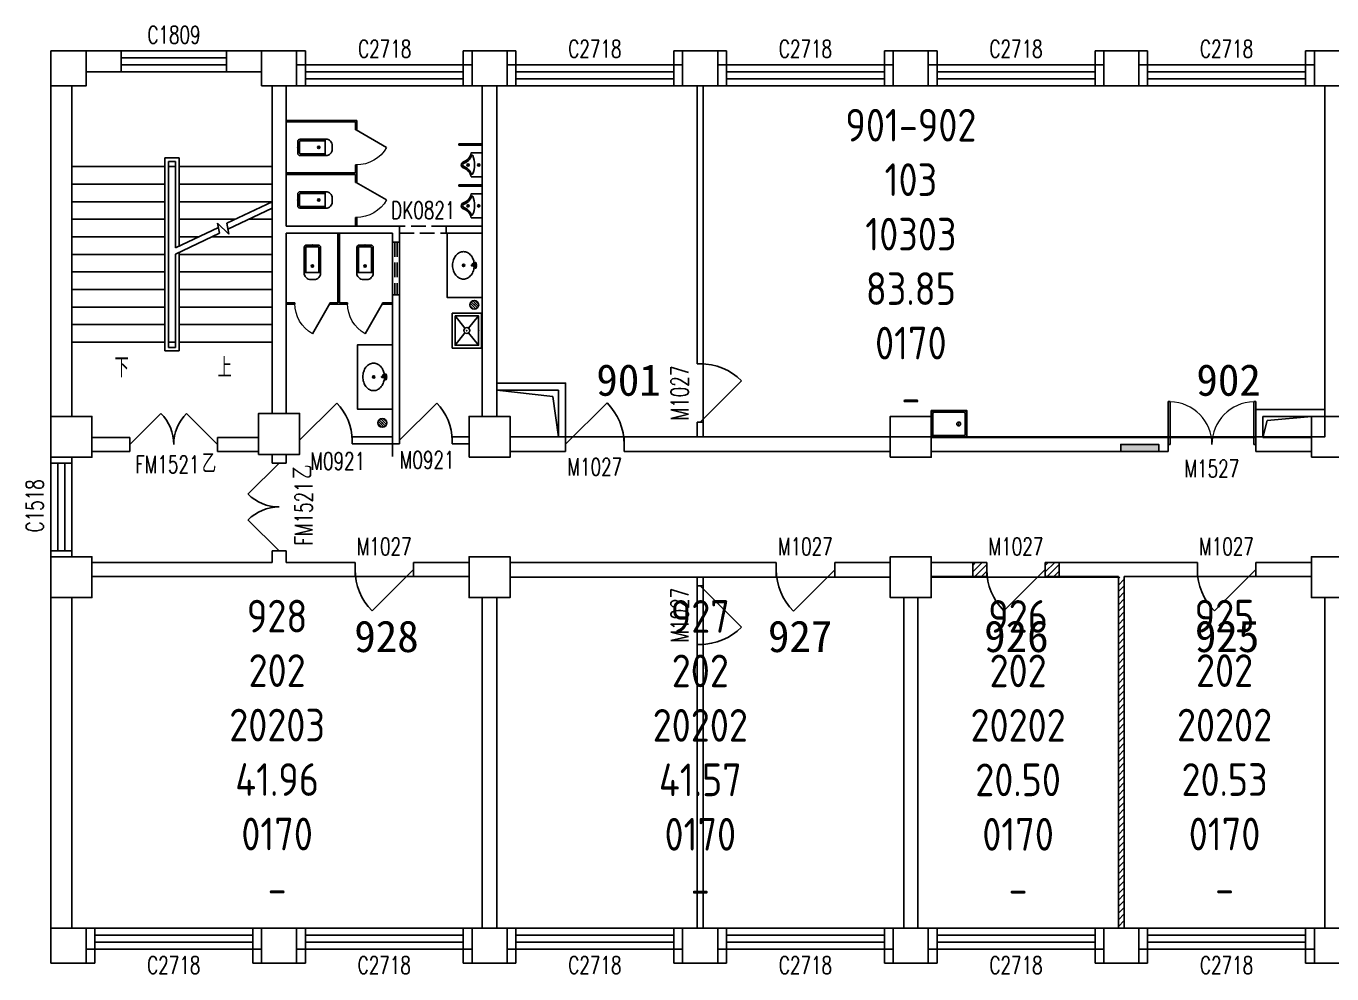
# Model space of a CAD drawing. Extents: x 246802 to 341426, y 15617 to 32064.
# Drawn here: x 246802 to 269126, y 15857 to 32064 of the extents above; entities that cross this region are included whole.
import ezdxf

# ---------------------------------------------------------------- set-up
doc = ezdxf.new("R2010")
doc.units = 0
doc.header["$LTSCALE"] = 1000
doc.header["$MEASUREMENT"] = 0
doc.linetypes.add('DASH', pattern=[0.35, 0.25, -0.1])
for name, color, linetype in [('body', 30, 'Continuous'), ('GROS', 6, 'Continuous'), ('name', 1, 'Continuous'), ('RM', 4, 'Continuous'), ('RM$', 5, 'Continuous'), ('RM$TXT', 5, 'Continuous'), ('轴线', 7, 'Continuous')]:
    doc.layers.add(name, color=color, linetype=linetype)
doc.layers.get('0').freeze()
doc.styles.add('_TCH_DIM', font='SIMPLEX', dxfattribs={"bigfont": 'GBCBIG'})
doc.styles.add('_TCH_WINDOW', font='SIMPLEX', dxfattribs={"bigfont": 'GBCBIG'})
doc.styles.get("Standard").update_dxf_attribs({"font": 'gbenor.shx', "bigfont": 'gbcbig.shx'})

# ---------------------------------------------------------------- blocks, each defined once
blk = doc.blocks.new('_FZHK')
blk.add_lwpolyline([(-0.5, -0.5), (0.5, -0.5), (0.5, 0.5), (-0.5, 0.5)], close=True)
blk = doc.blocks.new('$DorLib2D$00000114')
at = {"color": 0}
blk.add_line((0.5, 0), (-0.207, 0.707), dxfattribs=at)
blk.add_arc((0.5, 0), 1, 135, 180, dxfattribs=at)
blk = doc.blocks.new('$WINLIB2D$00000001')
at = {"color": 0}
for points in [[(-0.5, 0.5), (-0.5, -0.5)], [(-0.5, 0.5), (0.5, 0.5)], [(0.5, -0.5), (0.5, 0.5)], [(0.5, 0.1667), (-0.5, 0.1667)], [(0.5, -0.1667), (-0.5, -0.1667)], [(-0.5, -0.5), (0.5, -0.5)]]:
    blk.add_lwpolyline(points, dxfattribs=at)
blk = doc.blocks.new('$DorLib2D$00000116')
at = {"color": 0}
for p, q in [((-0.5, 0), (-0.146, 0.354)), ((0.5, 0), (0.146, 0.354))]:
    blk.add_line(p, q, dxfattribs=at)
for centre, start, end in [((-0.5, 0), 0, 45), ((0.5, 0), 135, 180)]:
    blk.add_arc(centre, 0.5, start, end, dxfattribs=at)
blk = doc.blocks.new('$lvtry$00000201')
at = {"color": 0}
for p, q in [((100, -30, 0), (-100, -30, 0)), ((110, -470, 0), (110, -40, 0)), ((140, -470, 0), (-140, -470, 0))]:
    blk.add_line(p, q, dxfattribs=at)
at = {"color": 0, "elevation": 0}
blk.add_lwpolyline([(140, -40, 0.414214), (100, 0), (-100, 0, 0.414214), (-140, -40), (-140, -480, 0.414214), (-30, -590), (30, -590, 0.414214), (140, -480)], format="xyb", close=True, dxfattribs=at)
blk.add_lwpolyline([(-110, -40), (-110, -470)], dxfattribs=at)
at = {"color": 0}
blk.add_circle((0, -359, 0), 20, dxfattribs=at)
for centre, start, end in [((-100, -40, 0), 90, 180), ((100, -40, 0), 0, 90)]:
    blk.add_arc(centre, 10, start, end, dxfattribs=at)
for p in [(0, 0, 0), (0, -359, 0)]:
    blk.add_point(p, dxfattribs=at)
blk = doc.blocks.new('$TCHSYS$APDOOR2D')
blk.add_line((0.5, 0), (0, 0.866))
at = {"lineweight": 13}
blk.add_arc((0.5, 0), 1, 120, 180, dxfattribs=at)
blk = doc.blocks.new('$lvtry$00000222')
at = {"color": 0, "elevation": 0}
blk.add_lwpolyline([(-205, -191), (-205, 0), (205, 0), (205, -191, 0.268068), (51, -323, -0.317765), (0, -360, -0.317765), (-51, -323, 0.268068)], format="xyb", close=True, dxfattribs=at)
at = {"color": 0}
for centre in [(0, -60, 0), (0, -242, 0)]:
    blk.add_circle(centre, 20, dxfattribs=at)
for centre, radius, start, end in [((-152, -175, 0), 10, 114.1084, 248.1394), ((5, -526, 0), 395, 66.6675, 114.1084), ((-243, -401, 0), 233, 19.2639, 68.1394), ((243, -401, 0), 233, 110.4941, 160.7361), ((158, -173, 0), 10, 290.4941, 66.6675), ((0, -316, 0), 24, 199.2639, 269.4998), ((0, -316, 0), 24, 270.5002, 340.7361)]:
    blk.add_arc(centre, radius, start, end, dxfattribs=at)
for p in [(0, -60, 0), (0, -242, 0)]:
    blk.add_point(p, dxfattribs=at)
blk = doc.blocks.new('$DorLib2D$00000002')
for p, q in [((-0.5, 0), (-0.5, 0.4875)), ((-0.475, 0.4875), (-0.5, 0.4875)), ((-0.475, 0), (-0.475, 0.4875)), ((0.475, 0), (0.475, 0.4875)), ((0.475, 0.4875), (0.5, 0.4875)), ((0.5, 0), (0.5, 0.4875)), ((-0.5, 0), (-0.475, 0)), ((0.5, 0), (0.475, 0))]:
    blk.add_line(p, q)
at = {"lineweight": 13}
for centre, start, end in [((-0.4875, 0), 0, 88.53072), ((0.4875, 0), 91.46928, 180)]:
    blk.add_arc(centre, 0.4875, start, end, dxfattribs=at)
blk = doc.blocks.new('$lvtry$00000191')
at = {"color": 0}
for p, q in [((-250, -50, 0), (-39, -219, 0)), ((39, -219, 0), (250, -50, 0)), ((-250, -450, 0), (-39, -281, 0)), ((39, -281, 0), (250, -450, 0))]:
    blk.add_line(p, q, dxfattribs=at)
at = {"color": 0, "elevation": 0}
for points in [[(300, -500), (300, 0), (-300, 0), (-300, -500)], [(250, -450), (250, -50), (-250, -50), (-250, -450)]]:
    blk.add_lwpolyline(points, close=True, dxfattribs=at)
at = {"color": 0}
blk.add_circle((0, -250, 0), 50, dxfattribs=at)
for p in [(0, -50, 0), (0, -250, 0)]:
    blk.add_point(p, dxfattribs=at)
blk = doc.blocks.new('$lvtry$00000171')
for p, q in [((-74, 11), (-11, 74)), ((-70, -27), (27, 70)), ((-53, -53), (53, 53)), ((-27, -70), (70, 27)), ((11, -74), (74, -11))]:
    blk.add_line(p, q)
blk.add_circle((0, 0), 75)
blk.add_point((0, 0))
blk = doc.blocks.new('$lvtry$00000194')
at = {"color": 0}
for p, q in [((-17, -27), (-17, -17)), ((17, -27), (17, -17))]:
    blk.add_line(p, q, dxfattribs=at)
blk.add_lwpolyline([(14, -39, -0.067374), (92, -53, -0.088152), (166, -93, -0.105269), (218, -155, -0.121685), (235, -224, -0.121685), (218, -292, -0.105269), (166, -355, -0.088152), (92, -394, -0.078966), (0, -409, -0.078966), (-92, -394, -0.088152), (-166, -355, -0.105269), (-218, -292, -0.121685), (-235, -224, -0.121685), (-218, -155, -0.105269), (-166, -93, -0.088152), (-92, -53, -0.059935), (-23, -40, -0.059935)], format="xyb", dxfattribs=at)
for centre, radius in [((0, -221), 20), ((0, -27), 16.7), ((0, -221), 15)]:
    blk.add_circle(centre, radius, dxfattribs=at)
for centre, radius, start, end in [((0, -17), 16.7, 0, 180), ((-40, -17), 10.1, 106.6096, 258.1648), ((-64, 250), 259, 274.7069, 282.3732), ((-75, -197), 173, 71.36, 79.1873), ((-29, -63), 6.77, 155.344, 308.3224), ((-171, 35), 166, 324.8411, 338.1337), ((-171, 35), 170, 324.8411, 331.3523), ((-29, -63), 3.37, 155.344, 308.3224), ((100, -178), 170, 132.3141, 138.8253), ((100, -178), 166, 125.5327, 138.8253), ((-12, -42), 10.6, 201.8924, 261.774), ((-381, -99), 372, 2.3982, 6.7627), ((0, -80), 9.9, 201.7837, 338.2163), ((64, 250), 259, 257.6268, 265.2931), ((381, -99), 372, 170.1008, 177.6018), ((75, -197), 173, 100.8127, 110.4191), ((40, -17), 10.1, 281.8352, 73.3904)]:
    blk.add_arc(centre, radius, start, end, dxfattribs=at)
for p in [(0, -27), (0, -221)]:
    blk.add_point(p, dxfattribs=at)
blk = doc.blocks.new('$lvtry$00000186')
at = {"color": 0}
for p, q in [((-275, -410, 0), (-275, -50, 0)), ((-255, -30, 0), (255, -30, 0)), ((275, -50, 0), (275, -410, 0)), ((255, -430, 0), (-255, -430, 0))]:
    blk.add_line(p, q, dxfattribs=at)
at = {"color": 0, "elevation": 0}
blk.add_lwpolyline([(-255, -460, -0.414214), (-305, -410), (-305, -50, -0.414214), (-255, 0), (255, 0, -0.414214), (305, -50), (305, -410, -0.414214), (255, -460)], format="xyb", close=True, dxfattribs=at)
at = {"color": 0}
blk.add_circle((165, -230, 0), 32.5, dxfattribs=at)
for centre, start, end in [((-255, -50, 0), 90, 180), ((255, -50, 0), 0, 90), ((-255, -410, 0), 180, 270), ((255, -410, 0), 270, 0)]:
    blk.add_arc(centre, 20, start, end, dxfattribs=at)
for p in [(0, 0), (165, -230, 0)]:
    blk.add_point(p, dxfattribs=at)

msp = doc.modelspace()

# ---------------------------------------------------------------- hatches: boundary and pattern name
at = {"layer": 'body'}
msp.add_hatch(color=30, dxfattribs=at).paths.add_polyline_path([(266166, 24911), (265516, 24911), (265516, 24791), (266166, 24791)])
h = msp.add_hatch(dxfattribs=at)
h.set_pattern_fill('ANSI31', color=30, scale=50)
h.set_pattern_definition([(45, (-566119.09, -68534.7), (-56.126601, 56.126601), [])])
h.paths.add_polyline_path([(263226, 22891), (262986, 22891), (262986, 22641), (263226, 22641)])
h = msp.add_hatch(dxfattribs=at)
h.set_pattern_fill('ANSI31', color=30, scale=50)
h.set_pattern_definition([(45, (-564879.09, -68534.7), (-56.126601, 56.126601), [])])
h.paths.add_polyline_path([(264466, 22891), (264226, 22891), (264226, 22641), (264466, 22641)])
h = msp.add_hatch(dxfattribs=at)
h.set_pattern_fill('ANSI31', color=30, scale=50)
h.set_pattern_definition([(45, (-491341.08, -19257.1), (-56.126601, 56.126601), [])])
h.paths.add_polyline_path([(265576, 22641), (265526, 22641), (265476, 22641), (265476, 16641), (265576, 16641)])

# ---------------------------------------------------------------- linework, layer by layer
at = {"layer": 'body', "color": 30}
for p, q in [((248426, 31641), (247826, 31641)), ((248426, 31281), (248426, 31641)), ((250826, 31641), (250226, 31641)), ((250226, 31641), (250226, 31281)), ((251576, 31641), (251426, 31641)), ((251576, 31401), (251576, 31641)), ((254426, 31641), (254276, 31641)), ((254276, 31641), (254276, 31401)), ((255176, 31641), (255026, 31641)), ((255176, 31401), (255176, 31641)), ((258026, 31641), (257876, 31641)), ((257876, 31641), (257876, 31401)), ((258776, 31641), (258626, 31641)), ((258776, 31401), (258776, 31641)), ((261626, 31641), (261476, 31641)), ((261476, 31641), (261476, 31401)), ((262376, 31641), (262226, 31641)), ((262376, 31401), (262376, 31641)), ((265226, 31641), (265076, 31641)), ((265076, 31641), (265076, 31401)), ((265976, 31641), (265826, 31641)), ((265976, 31401), (265976, 31641)), ((268826, 31641), (268676, 31641)), ((268676, 31641), (268676, 31401)), ((247826, 31281), (248426, 31281)), ((250826, 31281), (247826, 31281)), ((250226, 31281), (250826, 31281)), ((251576, 31401), (251426, 31401)), ((251576, 31041), (251576, 31401)), ((254426, 31401), (254276, 31401)), ((254276, 31401), (254276, 31041)), ((255176, 31401), (255026, 31401)), ((255176, 31041), (255176, 31401)), ((258026, 31401), (257876, 31401)), ((257876, 31401), (257876, 31041)), ((258776, 31401), (258626, 31401)), ((258776, 31041), (258776, 31401)), ((261626, 31401), (261476, 31401)), ((261476, 31401), (261476, 31041)), ((262376, 31401), (262226, 31401)), ((262376, 31041), (262376, 31401)), ((265226, 31401), (265076, 31401)), ((265076, 31401), (265076, 31041)), ((265976, 31401), (265826, 31401)), ((265976, 31041), (265976, 31401)), ((268826, 31401), (268676, 31401)), ((268676, 31401), (268676, 31041)), ((247226, 31041), (247226, 25391)), ((247586, 31041), (247586, 25391)), ((247586, 31041), (247586, 29661)), ((251006, 31041), (251006, 28641)), ((251006, 29661), (251006, 31041)), ((251246, 31041), (251246, 28641)), ((251426, 31041), (251576, 31041)), ((254276, 31041), (254426, 31041)), ((254601, 31041), (254601, 28641)), ((254851, 31041), (254851, 28641)), ((255026, 31041), (255176, 31041)), ((257876, 31041), (258026, 31041)), ((258276, 31041), (258276, 26291)), ((258376, 26291), (258376, 31041)), ((258626, 31041), (258776, 31041)), ((261476, 31041), (261626, 31041)), ((262226, 31041), (262376, 31041)), ((265076, 31041), (265226, 31041)), ((265826, 31041), (265976, 31041)), ((268676, 31041), (268826, 31041)), ((269006, 25511), (269006, 31041)), ((251246, 30453), (252458, 30453)), ((251246, 30453), (251246, 30428)), ((251246, 30428), (252433, 30428)), ((252433, 30428), (252433, 30291)), ((252458, 30291), (252458, 30453)), ((252433, 30291), (252458, 30291)), ((254601, 30053), (254201, 30053)), ((254201, 30028), (254201, 30053)), ((254601, 30028), (254201, 30028)), ((254601, 30028), (254601, 30053)), ((249416, 29811), (249176, 29811)), ((249176, 29811), (249176, 26511)), ((249356, 29751), (249236, 29751)), ((249236, 29751), (249236, 26571)), ((249356, 28272), (249356, 29751)), ((249416, 28301), (249416, 29811)), ((252458, 29691), (252433, 29691)), ((252433, 29691), (252433, 29553)), ((252458, 29541), (252458, 29691)), ((247586, 29661), (247586, 26661)), ((249176, 29661), (247586, 29661)), ((247586, 29661), (249176, 29661)), ((249236, 29661), (249236, 26661)), ((249236, 29661), (249356, 29661)), ((249356, 28272), (249356, 29661)), ((249416, 29661), (251006, 29661)), ((249416, 29661), (251006, 29661)), ((251006, 29060), (251006, 29661)), ((251246, 29553), (252433, 29553)), ((251246, 29553), (251246, 29528)), ((251246, 29528), (252433, 29528)), ((252433, 29528), (252433, 29391)), ((252458, 29391), (252458, 29541)), ((249176, 29361), (247586, 29361)), ((249416, 29361), (251006, 29361)), ((252433, 29391), (252458, 29391)), ((254601, 29353), (254201, 29353)), ((254201, 29328), (254201, 29353)), ((254601, 29328), (254201, 29328)), ((254601, 29328), (254601, 29353)), ((249176, 29061), (247586, 29061)), ((249416, 29061), (251006, 29061)), ((250234, 28692), (251006, 29060)), ((250253, 28590), (251006, 28949)), ((251006, 26661), (251006, 28949)), ((249176, 28761), (247586, 28761)), ((249356, 28272), (250090, 28623)), ((249416, 28761), (250379, 28761)), ((250109, 28521), (250076, 28697)), ((250076, 28697), (250268, 28508)), ((250268, 28508), (250234, 28692)), ((250611, 28761), (251006, 28761)), ((251006, 28641), (251006, 25441)), ((252446, 28641), (251246, 28641)), ((252458, 28791), (252433, 28791)), ((252433, 28791), (252433, 28641)), ((253065, 28641), (252446, 28641)), ((252458, 28641), (252458, 28791)), ((253185, 28641), (253065, 28641)), ((253185, 28521), (253185, 28641)), ((254601, 28641), (253985, 28641)), ((253985, 28641), (253985, 28521)), ((254601, 28641), (254601, 25391)), ((254851, 28641), (254851, 25391)), ((249176, 28461), (247586, 28461)), ((249356, 28162), (250109, 28521)), ((249416, 28461), (249750, 28461)), ((249982, 28461), (251006, 28461)), ((251246, 28521), (251246, 25441)), ((252446, 28521), (251246, 28521)), ((252133, 28521), (252133, 27333)), ((252158, 28521), (252133, 28521)), ((252158, 28521), (252158, 27333)), ((253065, 28521), (252446, 28521)), ((253065, 28521), (253065, 27321)), ((253185, 28521), (253185, 27321)), ((253985, 28521), (254601, 28521)), ((249176, 28161), (247586, 28161)), ((249356, 26661), (249356, 28162)), ((249356, 26571), (249356, 28162)), ((249416, 26511), (249416, 28190)), ((249416, 28161), (251006, 28161)), ((249176, 27861), (247586, 27861)), ((249416, 27861), (251006, 27861)), ((249176, 27561), (247586, 27561)), ((249416, 27561), (251006, 27561)), ((249176, 27261), (247586, 27261)), ((249416, 27261), (251006, 27261)), ((251396, 27333), (251246, 27333)), ((251246, 27333), (251246, 27308)), ((251246, 27308), (251396, 27308)), ((251396, 27308), (251396, 27333)), ((252133, 27333), (251996, 27333)), ((251996, 27333), (251996, 27308)), ((251996, 27308), (252146, 27308)), ((252146, 27308), (252296, 27308)), ((252296, 27333), (252158, 27333)), ((252296, 27308), (252296, 27333)), ((253065, 27333), (252896, 27333)), ((252896, 27333), (252896, 27308)), ((252896, 27308), (253065, 27308)), ((253065, 27321), (253065, 25041)), ((253185, 27321), (253185, 25041)), ((249176, 26961), (247586, 26961)), ((249416, 26961), (251006, 26961)), ((249176, 26661), (247586, 26661)), ((249356, 26661), (249236, 26661)), ((249236, 26571), (249356, 26571)), ((249416, 26661), (251006, 26661)), ((249176, 26511), (249416, 26511)), ((258276, 26291), (258376, 26291)), ((256026, 25961), (254851, 25961)), ((254851, 25841), (254851, 25961)), ((256026, 25041), (256026, 25961)), ((255906, 25841), (254851, 25841)), ((255906, 25041), (255906, 25841)), ((269006, 25511), (267826, 25511)), ((267826, 25511), (267826, 25031)), ((258376, 25291), (258276, 25291)), ((258276, 25291), (258276, 25041)), ((258376, 25041), (258376, 25291)), ((268776, 25391), (267946, 25391)), ((267946, 25391), (267946, 25031)), ((268021, 25319), (267946, 25031)), ((268776, 25391), (268021, 25319)), ((248576, 25031), (247926, 25031)), ((248576, 24791), (248576, 25031)), ((250776, 25031), (250076, 25031)), ((250076, 25031), (250076, 24791)), ((253065, 25041), (252376, 25041)), ((252376, 25041), (252376, 24921)), ((253185, 24921), (253185, 25041)), ((254376, 25041), (254085, 25041)), ((254085, 25041), (254085, 24921)), ((255076, 25041), (255906, 25041)), ((256026, 25041), (255906, 25041)), ((256026, 24791), (256026, 25041)), ((258326, 25041), (257026, 25041)), ((257026, 25041), (257026, 24791)), ((258326, 25041), (261576, 25041)), ((262276, 25031), (265526, 25031)), ((266326, 25031), (265526, 25031)), ((266326, 24791), (266326, 25031)), ((267826, 25031), (267826, 24791)), ((267946, 25031), (268776, 25031)), ((247926, 24791), (248576, 24791)), ((250076, 24791), (250776, 24791)), ((252376, 24921), (253065, 24921)), ((253065, 24921), (253185, 24921)), ((254085, 24921), (254376, 24921)), ((255076, 24791), (255906, 24791)), ((255906, 24791), (256026, 24791)), ((257026, 24791), (258326, 24791)), ((258326, 24791), (261576, 24791)), ((262276, 24791), (265406, 24791)), ((265406, 24791), (265406, 24791)), ((265406, 24791), (265646, 24791)), ((265646, 24791), (265646, 24791)), ((265646, 24791), (266326, 24791)), ((267826, 24791), (267946, 24791)), ((267946, 24791), (268776, 24791)), ((247226, 24691), (247226, 24591)), ((247226, 24591), (247586, 24591)), ((247586, 24591), (247586, 24691)), ((251006, 24741), (251006, 24591)), ((251006, 24591), (251246, 24591)), ((251246, 24591), (251246, 24741)), ((247586, 23091), (247226, 23091)), ((247226, 23091), (247226, 22991)), ((247586, 22991), (247586, 23091)), ((251246, 23091), (251006, 23091)), ((251006, 23091), (251006, 22891)), ((251246, 22891), (251246, 23091)), ((247926, 22891), (251006, 22891)), ((252426, 22891), (251246, 22891)), ((252426, 22651), (252426, 22891)), ((254376, 22891), (253426, 22891)), ((253426, 22891), (253426, 22651)), ((258326, 22891), (255076, 22891)), ((259626, 22891), (258326, 22891)), ((259626, 22641), (259626, 22891)), ((261576, 22891), (260626, 22891)), ((260626, 22891), (260626, 22641)), ((263226, 22891), (262276, 22891)), ((263226, 22651), (263226, 22891)), ((265526, 22891), (264226, 22891)), ((264226, 22891), (264226, 22651)), ((266826, 22891), (265526, 22891)), ((266826, 22651), (266826, 22891)), ((268776, 22891), (267826, 22891)), ((267826, 22891), (267826, 22651)), ((247926, 22651), (251126, 22651)), ((251126, 22651), (252426, 22651)), ((253426, 22651), (254376, 22651)), ((258326, 22641), (255076, 22641)), ((258276, 22641), (258276, 22491)), ((258326, 22641), (259626, 22641)), ((258376, 22491), (258376, 22641)), ((260626, 22641), (261576, 22641)), ((262276, 22651), (263226, 22651)), ((264226, 22651), (265476, 22651)), ((265476, 16641), (265476, 22651)), ((265576, 22651), (266826, 22651)), ((265576, 16641), (265576, 22651)), ((267826, 22651), (268776, 22651)), ((258276, 22491), (258376, 22491)), ((247226, 22291), (247226, 16641)), ((247586, 22291), (247586, 16641)), ((254601, 22291), (254601, 16641)), ((254851, 22291), (254851, 16641)), ((261806, 16641), (261806, 22291)), ((262046, 16641), (262046, 22291)), ((269006, 16641), (269006, 22291)), ((258376, 21491), (258276, 21491)), ((258276, 21491), (258276, 16641)), ((258376, 16641), (258376, 21491)), ((247976, 16641), (247826, 16641)), ((247976, 16281), (247976, 16641)), ((250826, 16641), (250676, 16641)), ((250676, 16641), (250676, 16281)), ((251576, 16641), (251426, 16641)), ((251576, 16281), (251576, 16641)), ((254426, 16641), (254276, 16641)), ((254276, 16641), (254276, 16281)), ((255176, 16641), (255026, 16641)), ((255176, 16281), (255176, 16641)), ((258026, 16641), (257876, 16641)), ((257876, 16641), (257876, 16281)), ((258776, 16640), (258626, 16640)), ((258776, 16280), (258776, 16640)), ((261626, 16640), (261476, 16640)), ((261476, 16640), (261476, 16280)), ((262376, 16640), (262226, 16640)), ((262376, 16280), (262376, 16640)), ((265226, 16640), (265076, 16640)), ((265076, 16640), (265076, 16280)), ((265976, 16640), (265826, 16640)), ((265976, 16280), (265976, 16640)), ((268826, 16640), (268676, 16640)), ((268676, 16640), (268676, 16280)), ((247826, 16281), (247976, 16281)), ((247976, 16041), (247976, 16281)), ((250676, 16281), (250826, 16281)), ((250676, 16280), (250676, 16041)), ((251426, 16281), (251576, 16281)), ((251576, 16280), (251426, 16280)), ((251576, 16041), (251576, 16280)), ((254276, 16281), (254426, 16281)), ((254276, 16281), (254276, 16042)), ((255026, 16281), (255176, 16281)), ((255176, 16041), (255176, 16281)), ((257876, 16281), (258026, 16281)), ((257876, 16281), (257876, 16041)), ((258626, 16280), (258776, 16280)), ((258776, 16041), (258776, 16280)), ((261476, 16280), (261626, 16280)), ((261476, 16280), (261476, 16041)), ((262226, 16280), (262376, 16280)), ((262376, 16041), (262376, 16280)), ((265076, 16280), (265226, 16280)), ((265076, 16280), (265076, 16041)), ((265826, 16280), (265976, 16280)), ((265976, 16041), (265976, 16280)), ((268676, 16280), (268826, 16280)), ((268676, 16280), (268676, 16041)), ((247826, 16041), (247976, 16041)), ((250676, 16041), (250826, 16041)), ((251426, 16041), (251576, 16041)), ((254276, 16042), (254426, 16042)), ((255026, 16041), (255176, 16041)), ((257876, 16041), (258026, 16041)), ((258626, 16041), (258776, 16041)), ((261476, 16041), (261626, 16041)), ((262226, 16041), (262376, 16041)), ((265076, 16041), (265226, 16041)), ((265826, 16041), (265976, 16041)), ((268676, 16041), (268826, 16041))]:
    msp.add_line(p, q, dxfattribs=at)
at = {"layer": 'body', "color": 30, "linetype": 'DASH'}
for p, q in [((253985, 28641), (253185, 28641)), ((253185, 28371, 900), (253065, 28371, 900)), ((253105, 28371, 900), (253105, 27471, 900)), ((253145, 28371, 900), (253145, 27471, 900)), ((253185, 28521), (253985, 28521)), ((253185, 27471, 900), (253065, 27471, 900))]:
    msp.add_line(p, q, dxfattribs=at)
at = {"layer": 'body', "color": 30}
for points in [[(248411, 26511, 0, 0, 0), (248411, 30471, 0, 0, 0), (250181, 30471, 0, 0, 0), (250181, 29061, 80, 0, 0), (250181, 28761, 0, 0, 0)], [(250181, 26511, 0, 0, 0), (250181, 28161, 80, 0, 0), (250181, 28461, 0, 0, 0)]]:
    msp.add_lwpolyline(points, format="xyseb", dxfattribs=at)
for points in [[(254601, 27421), (254601, 28521), (254001, 28521), (254001, 27421)], [(253065, 25514), (253065, 26614), (252465, 26614), (252465, 25514)], [(262986, 22641), (263226, 22641), (263226, 22891), (262986, 22891)], [(264226, 22641), (264466, 22641), (264466, 22891), (264226, 22891)]]:
    msp.add_lwpolyline(points, close=True, dxfattribs=at)
for points in [[(254851, 25841), (255805, 25729), (255906, 25041)], [(265516, 24791), (265516, 24911), (266166, 24911), (266166, 24791)]]:
    msp.add_lwpolyline(points, dxfattribs=at)
at = {"layer": 'GROS'}
msp.add_lwpolyline([(269426, 31641), (268826, 31641), (268826, 31401), (265826, 31401), (265826, 31641), (265226, 31641), (265226, 31401), (262226, 31401), (262226, 31641), (261626, 31641), (261626, 31401), (258626, 31401), (258626, 31641), (258026, 31641), (258026, 31401), (255026, 31401), (255026, 31641), (254426, 31641), (254426, 31401), (251426, 31401), (251426, 31641), (247226, 31641), (247226, 16041), (247826, 16041), (247826, 16281), (250826, 16281), (250826, 16041), (251426, 16041), (251426, 16280), (254426, 16281), (254426, 16041), (255026, 16041), (255026, 16281), (258026, 16281), (258026, 16041), (258626, 16041), (258626, 16280), (261626, 16280), (261626, 16041), (262226, 16041), (262226, 16280), (265226, 16280), (265226, 16041), (265826, 16041), (265826, 16280), (268826, 16280), (268826, 16041), (269426, 16041)], dxfattribs=at)
at = {"layer": 'RM', "color": 4, "ltscale": 20}
for points in [[(258376, 31041), (258376, 25041), (261576, 25041), (261576, 25391), (262276, 25391), (262276, 25491), (262886, 25491), (262886, 25031), (267826, 25031), (267826, 25511), (269006, 25511), (269006, 31041)], [(255076, 22641), (255076, 22291), (254851, 22291), (254851, 16641), (258276, 16641), (258276, 22641)], [(261576, 22641), (261576, 22291), (261806, 22291), (261806, 16641), (258376, 16641), (258376, 22641)]]:
    msp.add_lwpolyline(points, close=True, dxfattribs=at)
at = {"layer": 'RM$', "color": 4, "ltscale": 20}
for points in [[(254851, 31041), (254851, 25961), (256026, 25961), (256026, 25041), (269006, 25041), (269006, 31041)], [(247926, 22651), (247926, 22291), (247586, 22291), (247586, 16641), (254601, 16641), (254601, 22291), (254376, 22291), (254376, 22651)], [(262276, 22641), (262276, 22291), (262046, 22291), (262046, 16641), (265476, 16641), (265476, 22641)], [(268776, 22651), (268776, 22291), (269006, 22291), (269006, 16641), (265576, 16641), (265576, 22651)]]:
    msp.add_lwpolyline(points, close=True, dxfattribs=at)
at = {"layer": 'RM$'}
msp.add_lwpolyline([(254851, 19466), (254851, 22291), (255076, 22291), (255076, 22641), (261576, 22641), (261576, 22291), (261806, 22291), (261806, 16641), (254851, 16641)], close=True, dxfattribs=at)
at = {"layer": '轴线', "color": 7}
msp.add_line((253065, 24707), (253065, 28521), dxfattribs=at)

# ---------------------------------------------------------------- block references
at = {"layer": 'body', "color": 30}
ref = msp.add_blockref('$WINLIB2D$00000001', (249326, 31461), dxfattribs=dict(at, xscale=-1800, yscale=360, zscale=360, rotation=180))
ref.add_attrib('A', 'C1809', (248876, 31767), dxfattribs={"color": 30, "height": 297.5, "style": '_TCH_WINDOW', "width": 0.705882})
ref = msp.add_blockref('$WINLIB2D$00000001', (252926, 31221), dxfattribs=dict(at, xscale=2700, yscale=360, zscale=360, rotation=180))
ref.add_attrib('A', 'C2718', (252478, 31527), dxfattribs={"color": 30, "height": 297.5, "style": '_TCH_WINDOW', "width": 0.705882})
ref = msp.add_blockref('$WINLIB2D$00000001', (256526, 31221), dxfattribs=dict(at, xscale=-2700, yscale=360, zscale=360, rotation=180))
ref.add_attrib('A', 'C2718', (256071, 31527), dxfattribs={"color": 30, "height": 297.5, "style": '_TCH_WINDOW', "width": 0.705882})
ref = msp.add_blockref('$WINLIB2D$00000001', (260126, 31221), dxfattribs=dict(at, xscale=-2700, yscale=360, zscale=360, rotation=180))
ref.add_attrib('A', 'C2718', (259671, 31527), dxfattribs={"color": 30, "height": 297.5, "style": '_TCH_WINDOW', "width": 0.705882})
ref = msp.add_blockref('$WINLIB2D$00000001', (263726, 31221), dxfattribs=dict(at, xscale=-2700, yscale=360, zscale=360, rotation=180))
ref.add_attrib('A', 'C2718', (263271, 31527), dxfattribs={"color": 30, "height": 297.5, "style": '_TCH_WINDOW', "width": 0.705882})
ref = msp.add_blockref('$WINLIB2D$00000001', (267326, 31221), dxfattribs=dict(at, xscale=-2700, yscale=360, zscale=360, rotation=180))
ref.add_attrib('A', 'C2718', (266871, 31527), dxfattribs={"color": 30, "height": 297.5, "style": '_TCH_WINDOW', "width": 0.705882})
for name, p, xscale, yscale, zscale in [('_FZHK', (247526, 31341), 600, 600, 600), ('_FZHK', (251126, 31341), 600, 600, 600), ('_FZHK', (254726, 31341), 600, 600, 600), ('_FZHK', (258326, 31341), 600, 600, 600), ('_FZHK', (261926, 31341), 600, 600, 600), ('_FZHK', (265526, 31341), 600, 600, 600), ('_FZHK', (269126, 31341), 600, 600, 600), ('$TCHSYS$APDOOR2D', (251696, 27321), 600, -600, 25), ('$TCHSYS$APDOOR2D', (252596, 27321), 600, -600, 25), ('_FZHK', (247576, 25041), 700, 700, 700), ('_FZHK', (251126, 25091), 700, 700, 700), ('_FZHK', (254726, 25041), 700, 700, 700), ('_FZHK', (261926, 25041), 700, 700, 700), ('_FZHK', (269126, 25041), 700, 700, 700), ('_FZHK', (247576, 22641), 700, 700, 700), ('_FZHK', (254726, 22641), 700, 700, 700), ('_FZHK', (261926, 22641), 700, 700, 700), ('_FZHK', (269126, 22641), 700, 700, 700), ('_FZHK', (247526, 16341), 600, 600, 600), ('_FZHK', (251126, 16341), 600, 600, 600), ('_FZHK', (254726, 16341), 600, 600, 600), ('_FZHK', (258326, 16341), 600, 600, 600), ('_FZHK', (261926, 16341), 600, 600, 600), ('_FZHK', (265526, 16341), 600, 600, 600), ('_FZHK', (269126, 16341), 600, 600, 600)]:
    msp.add_blockref(name, p, dxfattribs=dict(at, xscale=xscale, yscale=yscale, zscale=zscale))
for name, p, xscale, yscale, zscale, rotation in [('$TCHSYS$APDOOR2D', (252446, 29991), 600, -600, 25, 90), ('$TCHSYS$APDOOR2D', (252446, 29091), 600, -600, 25, 90), ('$DorLib2D$00000116', (249326, 24911), 1500, -1500, 240, 180), ('$DorLib2D$00000116', (251126, 23841), 1500, 1500, 240, 90)]:
    msp.add_blockref(name, p, dxfattribs=dict(at, xscale=xscale, yscale=yscale, zscale=zscale, rotation=rotation))
at = {"layer": 'body', "color": 30, "yscale": -1}
for name, p, rotation in [('$lvtry$00000201', (251446, 29991), 270), ('$lvtry$00000222', (254601, 29691), 90), ('$lvtry$00000201', (251446, 29091), 270), ('$lvtry$00000222', (254601, 28991), 90), ('$lvtry$00000201', (251696, 28321), 180), ('$lvtry$00000201', (252596, 28321), 180), ('$lvtry$00000171', (254464, 27299), 180), ('$lvtry$00000191', (254586, 26858), 90), ('$lvtry$00000171', (252892, 25279), 180)]:
    msp.add_blockref(name, p, dxfattribs=dict(at, rotation=rotation))
at = {"layer": 'body', "color": 30, "rotation": 270}
for p in [(254502, 27973), (252967, 26066)]:
    msp.add_blockref('$lvtry$00000194', p, dxfattribs=at)
at = {"layer": 'body', "color": 30}
ref = msp.add_blockref('$DorLib2D$00000114', (258326, 25791), dxfattribs=dict(at, xscale=-1000, yscale=-1000, zscale=100, rotation=90))
ref.add_attrib('A', 'M1027', (258124, 25321), dxfattribs={"color": 30, "height": 297.5, "rotation": 90, "style": '_TCH_WINDOW', "width": 0.705882})
ref = msp.add_blockref('$DorLib2D$00000114', (251926, 24981), dxfattribs=dict(at, xscale=900, yscale=-900, zscale=120, rotation=180))
ref.add_attrib('A', 'M0921', (251662, 24477), dxfattribs={"color": 30, "height": 297.5, "style": '_TCH_WINDOW', "width": 0.705882})
ref = msp.add_blockref('$DorLib2D$00000114', (253635, 24981), dxfattribs=dict(at, xscale=900, yscale=-900, zscale=120, rotation=180))
ref.add_attrib('A', 'M0921', (253190, 24497), dxfattribs={"color": 30, "height": 297.5, "style": '_TCH_WINDOW', "width": 0.705882})
ref = msp.add_blockref('$DorLib2D$00000114', (256526, 24916), dxfattribs=dict(at, xscale=-1000, yscale=1000, zscale=250))
ref.add_attrib('A', 'M1027', (256056, 24377), dxfattribs={"color": 30, "height": 297.5, "style": '_TCH_WINDOW', "width": 0.705882})
msp.add_blockref('$lvtry$00000186', (262581, 25491, 0), dxfattribs=at)
ref = msp.add_blockref('$DorLib2D$00000002', (267076, 24911), dxfattribs=dict(at, xscale=1500, yscale=1500, zscale=240))
ref.add_attrib('A', 'M1527', (266606, 24349), dxfattribs={"color": 30, "height": 297.5, "style": '_TCH_WINDOW', "width": 0.705882})
ref = msp.add_blockref('$WINLIB2D$00000001', (247406, 23841), dxfattribs=dict(at, xscale=1500, yscale=360, zscale=360, rotation=270))
ref.add_attrib('A', 'C1518', (247099, 23406), dxfattribs={"color": 30, "height": 297.5, "rotation": 90, "style": '_TCH_WINDOW', "width": 0.705882})
ref = msp.add_blockref('$DorLib2D$00000114', (252926, 22771), dxfattribs=dict(at, xscale=1000, yscale=-1000, zscale=240))
ref.add_attrib('A', 'M1027', (252456, 23017), dxfattribs={"color": 30, "height": 297.5, "style": '_TCH_WINDOW', "width": 0.705882})
ref = msp.add_blockref('$DorLib2D$00000114', (260126, 22766), dxfattribs=dict(at, xscale=-1000, yscale=1000, zscale=250, rotation=180))
ref.add_attrib('A', 'M1027', (259656, 23017), dxfattribs={"color": 30, "height": 297.5, "style": '_TCH_WINDOW', "width": 0.705882})
ref = msp.add_blockref('$DorLib2D$00000114', (263726, 22771), dxfattribs=dict(at, xscale=-1000, yscale=1000, zscale=240, rotation=180))
ref.add_attrib('A', 'M1027', (263256, 23017), dxfattribs={"color": 30, "height": 297.5, "style": '_TCH_WINDOW', "width": 0.705882})
ref = msp.add_blockref('$DorLib2D$00000114', (267326, 22771), dxfattribs=dict(at, xscale=-1000, yscale=1000, zscale=240, rotation=180))
ref.add_attrib('A', 'M1027', (266856, 23017), dxfattribs={"color": 30, "height": 297.5, "style": '_TCH_WINDOW', "width": 0.705882})
ref = msp.add_blockref('$DorLib2D$00000114', (258326, 21991), dxfattribs=dict(at, xscale=1000, yscale=-1000, zscale=100, rotation=90))
ref.add_attrib('A', 'M1027', (258124, 21521), dxfattribs={"color": 30, "height": 297.5, "rotation": 90, "style": '_TCH_WINDOW', "width": 0.705882})
ref = msp.add_blockref('$WINLIB2D$00000001', (249326, 16461), dxfattribs=dict(at, xscale=-2700, yscale=360, zscale=360))
ref.add_attrib('A', 'C2718', (248871, 15858), dxfattribs={"color": 30, "height": 297.5, "style": '_TCH_WINDOW', "width": 0.705882})
ref = msp.add_blockref('$WINLIB2D$00000001', (252926, 16461), dxfattribs=dict(at, xscale=-2700, yscale=360, zscale=360))
ref.add_attrib('A', 'C2718', (252471, 15857), dxfattribs={"color": 30, "height": 297.5, "style": '_TCH_WINDOW', "width": 0.705882})
ref = msp.add_blockref('$WINLIB2D$00000001', (256526, 16461), dxfattribs=dict(at, xscale=-2700, yscale=360, zscale=360))
ref.add_attrib('A', 'C2718', (256071, 15858), dxfattribs={"color": 30, "height": 297.5, "style": '_TCH_WINDOW', "width": 0.705882})
ref = msp.add_blockref('$WINLIB2D$00000001', (260126, 16460), dxfattribs=dict(at, xscale=-2700, yscale=360, zscale=360))
ref.add_attrib('A', 'C2718', (259671, 15857), dxfattribs={"color": 30, "height": 297.5, "style": '_TCH_WINDOW', "width": 0.705882})
ref = msp.add_blockref('$WINLIB2D$00000001', (263726, 16460), dxfattribs=dict(at, xscale=-2700, yscale=360, zscale=360))
ref.add_attrib('A', 'C2718', (263271, 15857), dxfattribs={"color": 30, "height": 297.5, "style": '_TCH_WINDOW', "width": 0.705882})
ref = msp.add_blockref('$WINLIB2D$00000001', (267326, 16460), dxfattribs=dict(at, xscale=-2700, yscale=360, zscale=360))
ref.add_attrib('A', 'C2718', (266871, 15857), dxfattribs={"color": 30, "height": 297.5, "style": '_TCH_WINDOW', "width": 0.705882})

# ---------------------------------------------------------------- texts
at = {"layer": 'body', "color": 30, "style": '_TCH_WINDOW', "width": 0.705882}
for s, p in [('DK0821', (253043, 28767)), ('FM1521', (248668, 24421))]:
    msp.add_text(s, height=297.5, dxfattribs=at).set_placement(p)
at = {"layer": 'body', "color": 7, "style": '_TCH_DIM'}
for s, p in [('下', (248316, 26056)), ('上', (250076, 26056))]:
    msp.add_text(s, height=338, dxfattribs=at).set_placement(p)
at = {"layer": 'body', "color": 30, "style": '_TCH_WINDOW'}
msp.add_text('乙', height=338, dxfattribs=at).set_placement((249808, 24421))
msp.add_text('乙', height=338, rotation=90, dxfattribs=at).set_placement((251696, 24321))
at = {"layer": 'body', "color": 30, "style": '_TCH_WINDOW', "width": 0.705882}
msp.add_text('FM1521', height=297.5, rotation=90, dxfattribs=at).set_placement((251696, 23181))
at = {"layer": 'name', "color": 1, "char_height": 540, "attachment_point": 1}
for s, insert in [('{\\fFangSong|b0|i0|c134|p49;901}', (256550, 26283)), ('{\\fFangSong|b0|i0|c134|p49;902}', (266809, 26283)), ('{\\fFangSong|b0|i0|c134|p49;928}', (252412, 21900)), ('{\\fFangSong|b0|i0|c134|p49;927}', (259484, 21900)), ('{\\fFangSong|b0|i0|c134|p49;926}', (263181, 21900)), ('{\\fFangSong|b0|i0|c134|p49;925}', (266784, 21900))]:
    msp.add_mtext_dynamic_manual_height_columns(s, width=5258.71, gutter_width=1750, heights=[0], dxfattribs=dict(at, insert=insert))
at = {"layer": 'RM$TXT', "char_height": 558.8, "attachment_point": 8}
for s, insert in [('901-902^M^J103^M^J10303^M^J83.85^M^J0170^M^J-^M^J', (261928, 25433)), ('928^M^J202^M^J20203^M^J41.96^M^J0170^M^J-^M^J', (251093, 17038)), ('927^M^J202^M^J20202^M^J41.57^M^J0170^M^J-^M^J', (258328, 17033)), ('926^M^J202^M^J20202^M^J20.50^M^J0170^M^J-^M^J', (263761, 17033)), ('925^M^J202^M^J20202^M^J20.53^M^J0170^M^J-^M^J', (267291, 17038))]:
    msp.add_mtext(s, dxfattribs=dict(at, insert=insert))

doc.saveas('drawing.dxf')
